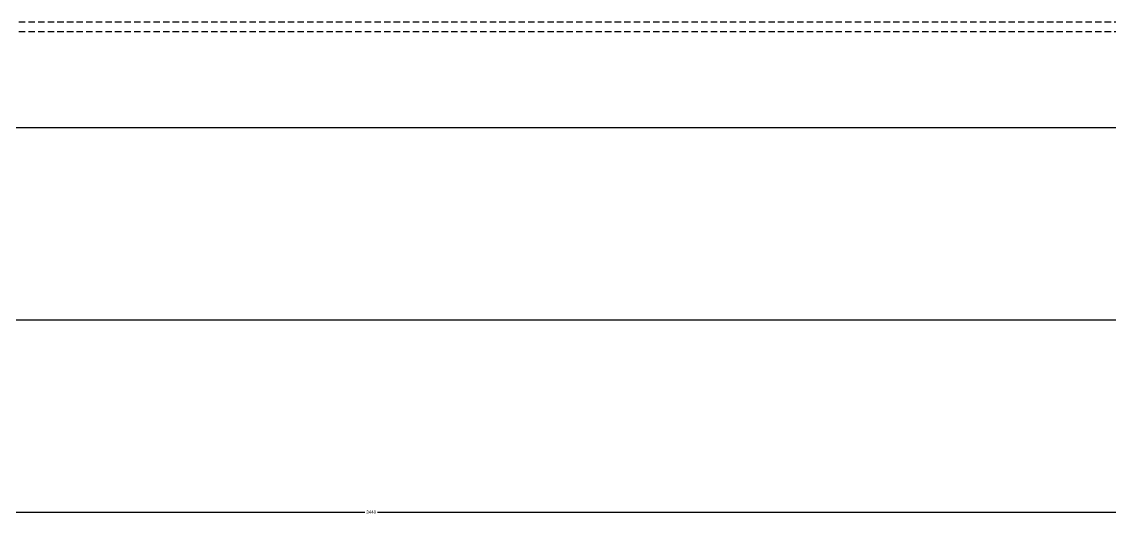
# Model space of a CAD drawing. Header units: metres. Extents: x -200 to 4040, y -1684 to 360.
# Drawn here: x 1510.9 to 1850.8, y -380.7 to -227 of the extents above; entities that cross this region are included whole.
import ezdxf

# ---------------------------------------------------------------- set-up
doc = ezdxf.new("R2010")
doc.units = ezdxf.units.M
doc.linetypes.add('DASHED2', pattern=[3, 2, -1])
for name, color, linetype in [('GIZLI', 8, 'DASHED2'), ('GORUNEN', 7, 'Continuous'), ('OLCU', 4, 'Continuous')]:
    doc.layers.add(name, color=color, linetype=linetype)
doc.dimstyles.get("Standard").update_dxf_attribs({"dimtxt": 2.5, "dimasz": 2.5, "dimexe": 1.25, "dimexo": 0.625, "dimtad": 1, "dimcen": 2.5, "dimazin": 3, "dimtfac": 1, "dimtmove": 0, "dimatfit": 3})

# ---------------------------------------------------------------- blocks, each defined once
blk = doc.blocks.new('_CLOSEDFILLED')
at = {"color": 0, "linetype": 'BYBLOCK'}
blk.add_solid([(-1, 0.2), (0, 0), (-1, -0.2)], dxfattribs=at)
blk = doc.blocks.new('*D1')
for p, q in [((-100, -260), (-100, -380)), ((3340, -260), (3340, -380)), ((-99.75, -380), (1618, -380)), ((1622, -380), (3339.75, -380))]:
    blk.add_line(p, q)
at = {"layer": 'Defpoints'}
for p in [(-100, -260), (3340, -260), (-100, -380)]:
    blk.add_point(p, dxfattribs=at)
at = {"layer": 'OLCU', "xscale": 0.25, "yscale": 0.25, "rotation": 180}
blk.add_blockref('_CLOSEDFILLED', (-100, -380), dxfattribs=at)
at = {"layer": 'OLCU', "xscale": 0.25, "yscale": 0.25}
blk.add_blockref('_CLOSEDFILLED', (3340, -380), dxfattribs=at)
at = {"layer": 'OLCU', "insert": (1620, -380), "char_height": 1, "attachment_point": 5}
blk.add_mtext('3440', dxfattribs=at)
blk = doc.blocks.new('*D6')
for p, q in [((-100, -260), (-100, -320)), ((2037.6, -260), (2037.6, -320)), ((-99.75, -320), (965.8, -320)), ((971.8, -320), (2037.35, -320))]:
    blk.add_line(p, q)
at = {"layer": 'Defpoints'}
for p in [(-100, -260), (2037.6, -260), (-100, -320)]:
    blk.add_point(p, dxfattribs=at)
at = {"layer": 'OLCU', "xscale": 0.25, "yscale": 0.25, "rotation": 180}
blk.add_blockref('_CLOSEDFILLED', (-100, -320), dxfattribs=at)
at = {"layer": 'OLCU', "xscale": 0.25, "yscale": 0.25}
blk.add_blockref('_CLOSEDFILLED', (2037.6, -320), dxfattribs=at)
at = {"layer": 'OLCU', "insert": (968.8, -320), "char_height": 1, "attachment_point": 5}
blk.add_mtext('2137,6', dxfattribs=at)
blk = doc.blocks.new('*D7')
for p, q in [((-100, -260), (-100, -320)), ((2500, -260), (2500, -320)), ((-99.75, -320), (1198, -320)), ((1202, -320), (2499.75, -320))]:
    blk.add_line(p, q)
at = {"layer": 'Defpoints'}
for p in [(-100, -260), (2500, -260), (-100, -320)]:
    blk.add_point(p, dxfattribs=at)
at = {"layer": 'OLCU', "xscale": 0.25, "yscale": 0.25, "rotation": 180}
blk.add_blockref('_CLOSEDFILLED', (-100, -320), dxfattribs=at)
at = {"layer": 'OLCU', "xscale": 0.25, "yscale": 0.25}
blk.add_blockref('_CLOSEDFILLED', (2500, -320), dxfattribs=at)
at = {"layer": 'OLCU', "insert": (1200, -320), "char_height": 1, "attachment_point": 5}
blk.add_mtext('2600', dxfattribs=at)

msp = doc.modelspace()

# ---------------------------------------------------------------- linework, layer by layer
at = {"layer": 'GIZLI'}
for points in [[(-80, -227), (3320, -227)], [(-80, -227), (3320, -227)], [(-80, -230), (3320, -230)], [(-80, -230), (3320, -230)], [(-100, -260), (3340, -260)]]:
    msp.add_lwpolyline(points, dxfattribs=at)
at = {"layer": 'GORUNEN'}
msp.add_lwpolyline([(-100, -260), (3340, -260)], dxfattribs=at)

# ---------------------------------------------------------------- dimensions: what is measured, and where the dimension line sits
at = {"layer": 'OLCU'}
for base, p2, picture, middle in [((-100, -380), (3340, -260), '*D1', (1620, -380)), ((-100, -320), (2037.6, -260), '*D6', (968.8, -320)), ((-100, -320), (2500, -260), '*D7', (1200, -320))]:
    dim = msp.add_linear_dim(base=base, p1=(-100, -260), p2=p2, dimstyle='Standard', dxfattribs=at)
    dim.commit()
    dim.dimension.update_dxf_attribs({"geometry": picture, "text_midpoint": middle})

doc.saveas('drawing.dxf')
